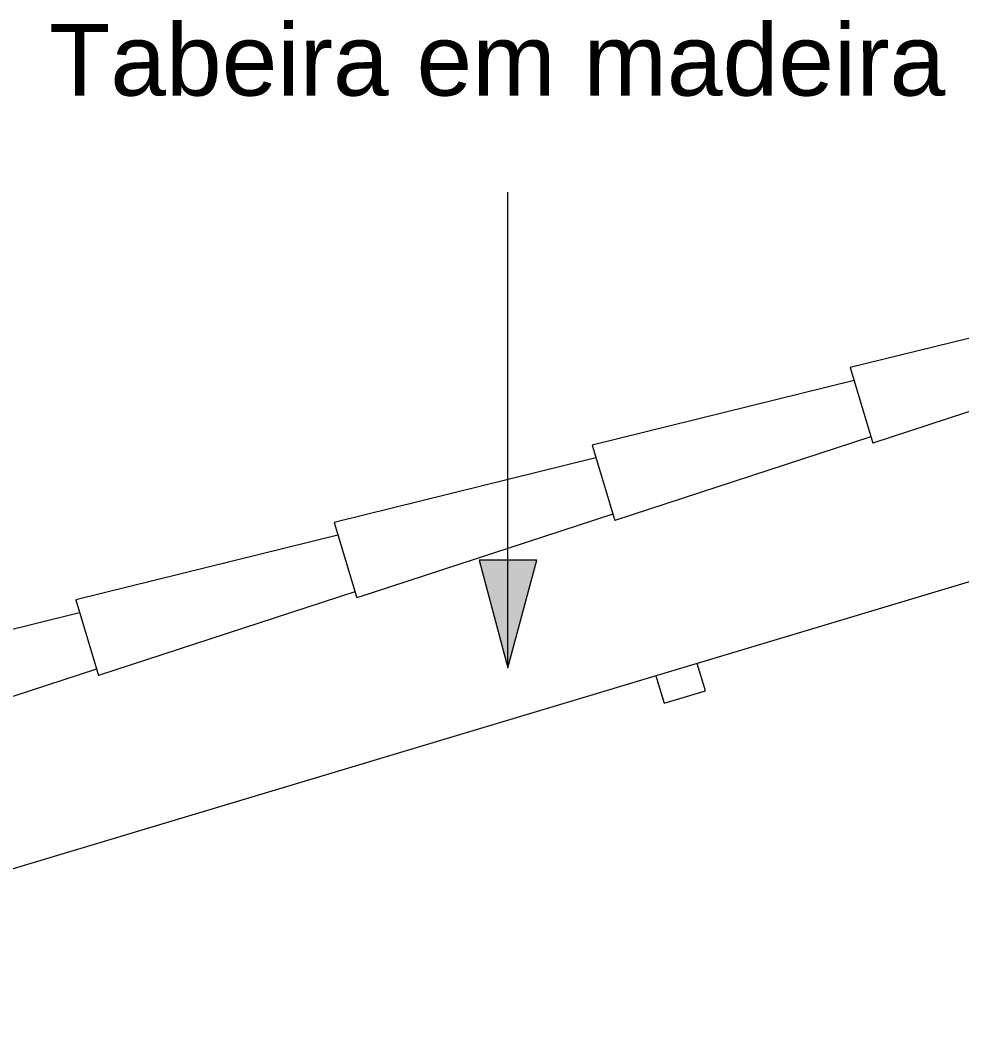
# Model space of a CAD drawing. Header units: millimetres. Extents: x -50912 to 58751, y -45352 to 5553.
# Drawn here: x 23141 to 24454, y 3776 to 5177 of the extents above; entities that cross this region are included whole.
import ezdxf

# ---------------------------------------------------------------- set-up
doc = ezdxf.new("R2010")
doc.units = ezdxf.units.MM
for name, color, linetype, lineweight in [('A-GLAZ-CURT', 52, 'Continuous', 9), ('A-GLAZ-CWMG', 51, 'Continuous', 9), ('A-ROOF-OTLN', 132, 'Continuous', 9), ('G-ANNO-TEXT', 231, 'Continuous', 9)]:
    doc.layers.add(name, color=color, linetype=linetype, lineweight=lineweight)
doc.styles.add('Arial_1', font='arial.ttf', dxfattribs={"height": 100})

# ---------------------------------------------------------------- blocks, each defined once
blk = doc.blocks.new('Rectangular Mullion - Terça-3868470-FACHADA LATERAL DIREITA GARAGEM')
at = {"layer": 'A-GLAZ-CWMG'}
for p, q in [((37949.9, 2924.8), (37938.4, 2963.1)), ((37880.9, 2945.9), (37892.4, 2907.6)), ((37892.4, 2907.6), (37949.9, 2924.8))]:
    blk.add_line(p, q, dxfattribs=at)
blk = doc.blocks.new('COLONIAL BASE - COLONIAL BASE-V35-FACHADA LATERAL DIREITA GARAGEM')
at = {"layer": 'A-GLAZ-CURT'}
blk.add_line((41465.8, 4350.4), (41100.9, 4260.3), dxfattribs=at)
blk = doc.blocks.new('COLONIAL BASE - COLONIAL BASE-V36-FACHADA LATERAL DIREITA GARAGEM')
at = {"layer": 'A-GLAZ-CURT'}
blk.add_line((41826, 4458.5), (41460.9, 4368.3), dxfattribs=at)
blk = doc.blocks.new('COLONIAL BASE - COLONIAL BASE-V37-FACHADA LATERAL DIREITA GARAGEM')
at = {"layer": 'A-GLAZ-CURT'}
blk.add_line((42186.2, 4566.5), (41820.9, 4476.3), dxfattribs=at)
blk = doc.blocks.new('COLONIAL BASE - COLONIAL BASE-V30-FACHADA LATERAL DIREITA GARAGEM')
at = {"layer": 'A-GLAZ-CURT'}
blk.add_line((37146.2, 3054.5), (36780.9, 2964.3), dxfattribs=at)
blk = doc.blocks.new('COLONIAL BASE - COLONIAL BASE-V51-FACHADA LATERAL DIREITA GARAGEM')
at = {"layer": 'A-GLAZ-CURT'}
for p, q in [((41465.8, 4350.4), (41100.9, 4260.3)), ((41100.9, 4260.3), (41132.5, 4155)), ((41489.8, 4271.8), (41132.5, 4155))]:
    blk.add_line(p, q, dxfattribs=at)
blk = doc.blocks.new('COLONIAL BASE - COLONIAL BASE-V52-FACHADA LATERAL DIREITA GARAGEM')
at = {"layer": 'A-GLAZ-CURT'}
for p, q in [((41826, 4458.5), (41460.9, 4368.3)), ((41849.8, 4379.8), (41492.5, 4263)), ((41460.9, 4368.3), (41492.5, 4263))]:
    blk.add_line(p, q, dxfattribs=at)
blk = doc.blocks.new('COLONIAL BASE - COLONIAL BASE-V53-FACHADA LATERAL DIREITA GARAGEM')
at = {"layer": 'A-GLAZ-CURT'}
for p, q in [((42186.2, 4566.5), (41820.9, 4476.3)), ((42209.8, 4487.8), (41852.5, 4371)), ((41820.9, 4476.3), (41852.5, 4371))]:
    blk.add_line(p, q, dxfattribs=at)
blk = doc.blocks.new('COLONIAL BASE - COLONIAL BASE-V44-FACHADA LATERAL DIREITA GARAGEM')
at = {"layer": 'A-GLAZ-CURT'}
for p, q in [((38226.2, 3378.5), (37860.9, 3288.3)), ((38249.8, 3299.8), (37892.5, 3183)), ((37860.9, 3288.3), (37892.5, 3183))]:
    blk.add_line(p, q, dxfattribs=at)

msp = doc.modelspace()

# ---------------------------------------------------------------- hatches: boundary and pattern name
at = {"layer": 'G-ANNO-TEXT'}
msp.add_hatch(color=7, dxfattribs=at).paths.add_polyline_path([(23821.273, 4273.637), (23861.465, 4423.637), (23781.08, 4423.637)])

# ---------------------------------------------------------------- linework, layer by layer
at = {"layer": 'A-ROOF-OTLN'}
msp.add_line((25427.369, 4682.515), (18227.369, 2522.515), dxfattribs=at)
at = {"layer": 'G-ANNO-TEXT', "color": 7}
for p, q in [((23821.273, 4273.637), (23821.273, 4936.952)), ((23861.465, 4423.637), (23781.08, 4423.637)), ((23781.08, 4423.637), (23821.273, 4273.637)), ((23821.273, 4273.637), (23861.465, 4423.637))]:
    msp.add_line(p, q, dxfattribs=at)

# ---------------------------------------------------------------- block references
at = {"layer": 'A-GLAZ-CURT'}
for name, p in [('COLONIAL BASE - COLONIAL BASE-V30-FACHADA LATERAL DIREITA GARAGEM', (-12482.282, 1728)), ('COLONIAL BASE - COLONIAL BASE-V30-FACHADA LATERAL DIREITA GARAGEM', (-12482.282, 1728)), ('COLONIAL BASE - COLONIAL BASE-V30-FACHADA LATERAL DIREITA GARAGEM', (-12482.282, 1728)), ('COLONIAL BASE - COLONIAL BASE-V30-FACHADA LATERAL DIREITA GARAGEM', (-12482.282, 1728)), ('COLONIAL BASE - COLONIAL BASE-V30-FACHADA LATERAL DIREITA GARAGEM', (-12482.282, 1728)), ('COLONIAL BASE - COLONIAL BASE-V30-FACHADA LATERAL DIREITA GARAGEM', (-12482.282, 1728)), ('COLONIAL BASE - COLONIAL BASE-V30-FACHADA LATERAL DIREITA GARAGEM', (-12482.282, 1728)), ('COLONIAL BASE - COLONIAL BASE-V30-FACHADA LATERAL DIREITA GARAGEM', (-12482.282, 1728)), ('COLONIAL BASE - COLONIAL BASE-V30-FACHADA LATERAL DIREITA GARAGEM', (-12482.282, 1728)), ('COLONIAL BASE - COLONIAL BASE-V30-FACHADA LATERAL DIREITA GARAGEM', (-12482.282, 1728)), ('COLONIAL BASE - COLONIAL BASE-V30-FACHADA LATERAL DIREITA GARAGEM', (-12482.282, 1728)), ('COLONIAL BASE - COLONIAL BASE-V30-FACHADA LATERAL DIREITA GARAGEM', (-12482.282, 1728)), ('COLONIAL BASE - COLONIAL BASE-V30-FACHADA LATERAL DIREITA GARAGEM', (-12482.282, 1728)), ('COLONIAL BASE - COLONIAL BASE-V30-FACHADA LATERAL DIREITA GARAGEM', (-12482.282, 1728)), ('COLONIAL BASE - COLONIAL BASE-V30-FACHADA LATERAL DIREITA GARAGEM', (-12482.282, 1728)), ('COLONIAL BASE - COLONIAL BASE-V30-FACHADA LATERAL DIREITA GARAGEM', (-12482.282, 1728)), ('COLONIAL BASE - COLONIAL BASE-V30-FACHADA LATERAL DIREITA GARAGEM', (-12482.282, 1728)), ('COLONIAL BASE - COLONIAL BASE-V30-FACHADA LATERAL DIREITA GARAGEM', (-12482.282, 1728)), ('COLONIAL BASE - COLONIAL BASE-V30-FACHADA LATERAL DIREITA GARAGEM', (-12482.282, 1728)), ('COLONIAL BASE - COLONIAL BASE-V30-FACHADA LATERAL DIREITA GARAGEM', (-12482.282, 1728)), ('COLONIAL BASE - COLONIAL BASE-V30-FACHADA LATERAL DIREITA GARAGEM', (-12482.282, 1728)), ('COLONIAL BASE - COLONIAL BASE-V30-FACHADA LATERAL DIREITA GARAGEM', (-12482.282, 1728)), ('COLONIAL BASE - COLONIAL BASE-V30-FACHADA LATERAL DIREITA GARAGEM', (-12482.282, 1728)), ('COLONIAL BASE - COLONIAL BASE-V30-FACHADA LATERAL DIREITA GARAGEM', (-12482.282, 1728)), ('COLONIAL BASE - COLONIAL BASE-V30-FACHADA LATERAL DIREITA GARAGEM', (-12482.282, 1728)), ('COLONIAL BASE - COLONIAL BASE-V30-FACHADA LATERAL DIREITA GARAGEM', (-12482.282, 1728)), ('COLONIAL BASE - COLONIAL BASE-V30-FACHADA LATERAL DIREITA GARAGEM', (-12482.282, 1728)), ('COLONIAL BASE - COLONIAL BASE-V30-FACHADA LATERAL DIREITA GARAGEM', (-12482.282, 1728)), ('COLONIAL BASE - COLONIAL BASE-V30-FACHADA LATERAL DIREITA GARAGEM', (-12482.282, 1728)), ('COLONIAL BASE - COLONIAL BASE-V30-FACHADA LATERAL DIREITA GARAGEM', (-12482.282, 1728)), ('COLONIAL BASE - COLONIAL BASE-V30-FACHADA LATERAL DIREITA GARAGEM', (-12482.282, 1728)), ('COLONIAL BASE - COLONIAL BASE-V30-FACHADA LATERAL DIREITA GARAGEM', (-12482.282, 1728)), ('COLONIAL BASE - COLONIAL BASE-V30-FACHADA LATERAL DIREITA GARAGEM', (-12482.282, 1728)), ('COLONIAL BASE - COLONIAL BASE-V30-FACHADA LATERAL DIREITA GARAGEM', (-12482.282, 1728)), ('COLONIAL BASE - COLONIAL BASE-V30-FACHADA LATERAL DIREITA GARAGEM', (-12482.282, 1728)), ('COLONIAL BASE - COLONIAL BASE-V30-FACHADA LATERAL DIREITA GARAGEM', (-12482.282, 1728)), ('COLONIAL BASE - COLONIAL BASE-V30-FACHADA LATERAL DIREITA GARAGEM', (-12482.282, 1728)), ('COLONIAL BASE - COLONIAL BASE-V30-FACHADA LATERAL DIREITA GARAGEM', (-12482.282, 1728)), ('COLONIAL BASE - COLONIAL BASE-V30-FACHADA LATERAL DIREITA GARAGEM', (-12482.282, 1728)), ('COLONIAL BASE - COLONIAL BASE-V30-FACHADA LATERAL DIREITA GARAGEM', (-12482.282, 1728)), ('COLONIAL BASE - COLONIAL BASE-V30-FACHADA LATERAL DIREITA GARAGEM', (-12482.282, 1728)), ('COLONIAL BASE - COLONIAL BASE-V30-FACHADA LATERAL DIREITA GARAGEM', (-12482.282, 1728)), ('COLONIAL BASE - COLONIAL BASE-V30-FACHADA LATERAL DIREITA GARAGEM', (-12482.282, 1728)), ('COLONIAL BASE - COLONIAL BASE-V30-FACHADA LATERAL DIREITA GARAGEM', (-12482.282, 1728)), ('COLONIAL BASE - COLONIAL BASE-V30-FACHADA LATERAL DIREITA GARAGEM', (-12482.282, 1728)), ('COLONIAL BASE - COLONIAL BASE-V30-FACHADA LATERAL DIREITA GARAGEM', (-12482.282, 1728)), ('COLONIAL BASE - COLONIAL BASE-V30-FACHADA LATERAL DIREITA GARAGEM', (-12482.282, 1728)), ('COLONIAL BASE - COLONIAL BASE-V30-FACHADA LATERAL DIREITA GARAGEM', (-12482.282, 1728)), ('COLONIAL BASE - COLONIAL BASE-V30-FACHADA LATERAL DIREITA GARAGEM', (-12482.282, 1728)), ('COLONIAL BASE - COLONIAL BASE-V30-FACHADA LATERAL DIREITA GARAGEM', (-12482.282, 1728)), ('COLONIAL BASE - COLONIAL BASE-V44-FACHADA LATERAL DIREITA GARAGEM', (-13562.282, 1404)), ('COLONIAL BASE - COLONIAL BASE-V30-FACHADA LATERAL DIREITA GARAGEM', (-12842.282, 1620)), ('COLONIAL BASE - COLONIAL BASE-V30-FACHADA LATERAL DIREITA GARAGEM', (-12842.282, 1620)), ('COLONIAL BASE - COLONIAL BASE-V30-FACHADA LATERAL DIREITA GARAGEM', (-12842.282, 1620)), ('COLONIAL BASE - COLONIAL BASE-V30-FACHADA LATERAL DIREITA GARAGEM', (-12842.282, 1620)), ('COLONIAL BASE - COLONIAL BASE-V30-FACHADA LATERAL DIREITA GARAGEM', (-12842.282, 1620)), ('COLONIAL BASE - COLONIAL BASE-V30-FACHADA LATERAL DIREITA GARAGEM', (-12842.282, 1620)), ('COLONIAL BASE - COLONIAL BASE-V30-FACHADA LATERAL DIREITA GARAGEM', (-12842.282, 1620)), ('COLONIAL BASE - COLONIAL BASE-V30-FACHADA LATERAL DIREITA GARAGEM', (-12842.282, 1620)), ('COLONIAL BASE - COLONIAL BASE-V30-FACHADA LATERAL DIREITA GARAGEM', (-12842.282, 1620)), ('COLONIAL BASE - COLONIAL BASE-V30-FACHADA LATERAL DIREITA GARAGEM', (-12842.282, 1620)), ('COLONIAL BASE - COLONIAL BASE-V30-FACHADA LATERAL DIREITA GARAGEM', (-12842.282, 1620)), ('COLONIAL BASE - COLONIAL BASE-V30-FACHADA LATERAL DIREITA GARAGEM', (-12842.282, 1620)), ('COLONIAL BASE - COLONIAL BASE-V30-FACHADA LATERAL DIREITA GARAGEM', (-12842.282, 1620)), ('COLONIAL BASE - COLONIAL BASE-V30-FACHADA LATERAL DIREITA GARAGEM', (-12842.282, 1620)), ('COLONIAL BASE - COLONIAL BASE-V30-FACHADA LATERAL DIREITA GARAGEM', (-12842.282, 1620)), ('COLONIAL BASE - COLONIAL BASE-V30-FACHADA LATERAL DIREITA GARAGEM', (-12842.282, 1620)), ('COLONIAL BASE - COLONIAL BASE-V30-FACHADA LATERAL DIREITA GARAGEM', (-12842.282, 1620)), ('COLONIAL BASE - COLONIAL BASE-V30-FACHADA LATERAL DIREITA GARAGEM', (-12842.282, 1620)), ('COLONIAL BASE - COLONIAL BASE-V30-FACHADA LATERAL DIREITA GARAGEM', (-12842.282, 1620)), ('COLONIAL BASE - COLONIAL BASE-V30-FACHADA LATERAL DIREITA GARAGEM', (-12842.282, 1620)), ('COLONIAL BASE - COLONIAL BASE-V30-FACHADA LATERAL DIREITA GARAGEM', (-12842.282, 1620)), ('COLONIAL BASE - COLONIAL BASE-V30-FACHADA LATERAL DIREITA GARAGEM', (-12842.282, 1620)), ('COLONIAL BASE - COLONIAL BASE-V30-FACHADA LATERAL DIREITA GARAGEM', (-12842.282, 1620)), ('COLONIAL BASE - COLONIAL BASE-V30-FACHADA LATERAL DIREITA GARAGEM', (-12842.282, 1620)), ('COLONIAL BASE - COLONIAL BASE-V30-FACHADA LATERAL DIREITA GARAGEM', (-12842.282, 1620)), ('COLONIAL BASE - COLONIAL BASE-V30-FACHADA LATERAL DIREITA GARAGEM', (-12842.282, 1620)), ('COLONIAL BASE - COLONIAL BASE-V30-FACHADA LATERAL DIREITA GARAGEM', (-12842.282, 1620)), ('COLONIAL BASE - COLONIAL BASE-V30-FACHADA LATERAL DIREITA GARAGEM', (-12842.282, 1620)), ('COLONIAL BASE - COLONIAL BASE-V30-FACHADA LATERAL DIREITA GARAGEM', (-12842.282, 1620)), ('COLONIAL BASE - COLONIAL BASE-V30-FACHADA LATERAL DIREITA GARAGEM', (-12842.282, 1620)), ('COLONIAL BASE - COLONIAL BASE-V30-FACHADA LATERAL DIREITA GARAGEM', (-12842.282, 1620)), ('COLONIAL BASE - COLONIAL BASE-V30-FACHADA LATERAL DIREITA GARAGEM', (-12842.282, 1620)), ('COLONIAL BASE - COLONIAL BASE-V30-FACHADA LATERAL DIREITA GARAGEM', (-12842.282, 1620)), ('COLONIAL BASE - COLONIAL BASE-V30-FACHADA LATERAL DIREITA GARAGEM', (-12842.282, 1620)), ('COLONIAL BASE - COLONIAL BASE-V30-FACHADA LATERAL DIREITA GARAGEM', (-12842.282, 1620)), ('COLONIAL BASE - COLONIAL BASE-V30-FACHADA LATERAL DIREITA GARAGEM', (-12842.282, 1620)), ('COLONIAL BASE - COLONIAL BASE-V30-FACHADA LATERAL DIREITA GARAGEM', (-12842.282, 1620)), ('COLONIAL BASE - COLONIAL BASE-V30-FACHADA LATERAL DIREITA GARAGEM', (-12842.282, 1620)), ('COLONIAL BASE - COLONIAL BASE-V30-FACHADA LATERAL DIREITA GARAGEM', (-12842.282, 1620)), ('COLONIAL BASE - COLONIAL BASE-V30-FACHADA LATERAL DIREITA GARAGEM', (-12842.282, 1620)), ('COLONIAL BASE - COLONIAL BASE-V30-FACHADA LATERAL DIREITA GARAGEM', (-12842.282, 1620)), ('COLONIAL BASE - COLONIAL BASE-V30-FACHADA LATERAL DIREITA GARAGEM', (-12842.282, 1620)), ('COLONIAL BASE - COLONIAL BASE-V30-FACHADA LATERAL DIREITA GARAGEM', (-12842.282, 1620)), ('COLONIAL BASE - COLONIAL BASE-V30-FACHADA LATERAL DIREITA GARAGEM', (-12842.282, 1620)), ('COLONIAL BASE - COLONIAL BASE-V30-FACHADA LATERAL DIREITA GARAGEM', (-12842.282, 1620)), ('COLONIAL BASE - COLONIAL BASE-V30-FACHADA LATERAL DIREITA GARAGEM', (-12842.282, 1620)), ('COLONIAL BASE - COLONIAL BASE-V30-FACHADA LATERAL DIREITA GARAGEM', (-12842.282, 1620)), ('COLONIAL BASE - COLONIAL BASE-V30-FACHADA LATERAL DIREITA GARAGEM', (-12842.282, 1620)), ('COLONIAL BASE - COLONIAL BASE-V30-FACHADA LATERAL DIREITA GARAGEM', (-12842.282, 1620)), ('COLONIAL BASE - COLONIAL BASE-V30-FACHADA LATERAL DIREITA GARAGEM', (-12842.282, 1620)), ('COLONIAL BASE - COLONIAL BASE-V44-FACHADA LATERAL DIREITA GARAGEM', (-13922.282, 1296)), ('COLONIAL BASE - COLONIAL BASE-V37-FACHADA LATERAL DIREITA GARAGEM', (-18242.282, 0)), ('COLONIAL BASE - COLONIAL BASE-V37-FACHADA LATERAL DIREITA GARAGEM', (-18242.282, 0)), ('COLONIAL BASE - COLONIAL BASE-V37-FACHADA LATERAL DIREITA GARAGEM', (-18242.282, 0)), ('COLONIAL BASE - COLONIAL BASE-V37-FACHADA LATERAL DIREITA GARAGEM', (-18242.282, 0)), ('COLONIAL BASE - COLONIAL BASE-V37-FACHADA LATERAL DIREITA GARAGEM', (-18242.282, 0)), ('COLONIAL BASE - COLONIAL BASE-V37-FACHADA LATERAL DIREITA GARAGEM', (-18242.282, 0)), ('COLONIAL BASE - COLONIAL BASE-V37-FACHADA LATERAL DIREITA GARAGEM', (-18242.282, 0)), ('COLONIAL BASE - COLONIAL BASE-V37-FACHADA LATERAL DIREITA GARAGEM', (-18242.282, 0)), ('COLONIAL BASE - COLONIAL BASE-V37-FACHADA LATERAL DIREITA GARAGEM', (-18242.282, 0)), ('COLONIAL BASE - COLONIAL BASE-V37-FACHADA LATERAL DIREITA GARAGEM', (-18242.282, 0)), ('COLONIAL BASE - COLONIAL BASE-V37-FACHADA LATERAL DIREITA GARAGEM', (-18242.282, 0)), ('COLONIAL BASE - COLONIAL BASE-V37-FACHADA LATERAL DIREITA GARAGEM', (-18242.282, 0)), ('COLONIAL BASE - COLONIAL BASE-V37-FACHADA LATERAL DIREITA GARAGEM', (-18242.282, 0)), ('COLONIAL BASE - COLONIAL BASE-V37-FACHADA LATERAL DIREITA GARAGEM', (-18242.282, 0)), ('COLONIAL BASE - COLONIAL BASE-V37-FACHADA LATERAL DIREITA GARAGEM', (-18242.282, 0)), ('COLONIAL BASE - COLONIAL BASE-V37-FACHADA LATERAL DIREITA GARAGEM', (-18242.282, 0)), ('COLONIAL BASE - COLONIAL BASE-V37-FACHADA LATERAL DIREITA GARAGEM', (-18242.282, 0)), ('COLONIAL BASE - COLONIAL BASE-V37-FACHADA LATERAL DIREITA GARAGEM', (-18242.282, 0)), ('COLONIAL BASE - COLONIAL BASE-V37-FACHADA LATERAL DIREITA GARAGEM', (-18242.282, 0)), ('COLONIAL BASE - COLONIAL BASE-V37-FACHADA LATERAL DIREITA GARAGEM', (-18242.282, 0)), ('COLONIAL BASE - COLONIAL BASE-V37-FACHADA LATERAL DIREITA GARAGEM', (-18242.282, 0)), ('COLONIAL BASE - COLONIAL BASE-V37-FACHADA LATERAL DIREITA GARAGEM', (-18242.282, 0)), ('COLONIAL BASE - COLONIAL BASE-V37-FACHADA LATERAL DIREITA GARAGEM', (-18242.282, 0)), ('COLONIAL BASE - COLONIAL BASE-V37-FACHADA LATERAL DIREITA GARAGEM', (-18242.282, 0)), ('COLONIAL BASE - COLONIAL BASE-V37-FACHADA LATERAL DIREITA GARAGEM', (-18242.282, 0)), ('COLONIAL BASE - COLONIAL BASE-V37-FACHADA LATERAL DIREITA GARAGEM', (-18242.282, 0)), ('COLONIAL BASE - COLONIAL BASE-V37-FACHADA LATERAL DIREITA GARAGEM', (-18242.282, 0)), ('COLONIAL BASE - COLONIAL BASE-V37-FACHADA LATERAL DIREITA GARAGEM', (-18242.282, 0)), ('COLONIAL BASE - COLONIAL BASE-V37-FACHADA LATERAL DIREITA GARAGEM', (-18242.282, 0)), ('COLONIAL BASE - COLONIAL BASE-V37-FACHADA LATERAL DIREITA GARAGEM', (-18242.282, 0)), ('COLONIAL BASE - COLONIAL BASE-V37-FACHADA LATERAL DIREITA GARAGEM', (-18242.282, 0)), ('COLONIAL BASE - COLONIAL BASE-V37-FACHADA LATERAL DIREITA GARAGEM', (-18242.282, 0)), ('COLONIAL BASE - COLONIAL BASE-V37-FACHADA LATERAL DIREITA GARAGEM', (-18242.282, 0)), ('COLONIAL BASE - COLONIAL BASE-V37-FACHADA LATERAL DIREITA GARAGEM', (-18242.282, 0)), ('COLONIAL BASE - COLONIAL BASE-V37-FACHADA LATERAL DIREITA GARAGEM', (-18242.282, 0)), ('COLONIAL BASE - COLONIAL BASE-V37-FACHADA LATERAL DIREITA GARAGEM', (-18242.282, 0)), ('COLONIAL BASE - COLONIAL BASE-V37-FACHADA LATERAL DIREITA GARAGEM', (-18242.282, 0)), ('COLONIAL BASE - COLONIAL BASE-V37-FACHADA LATERAL DIREITA GARAGEM', (-18242.282, 0)), ('COLONIAL BASE - COLONIAL BASE-V37-FACHADA LATERAL DIREITA GARAGEM', (-18242.282, 0)), ('COLONIAL BASE - COLONIAL BASE-V37-FACHADA LATERAL DIREITA GARAGEM', (-18242.282, 0)), ('COLONIAL BASE - COLONIAL BASE-V37-FACHADA LATERAL DIREITA GARAGEM', (-18242.282, 0)), ('COLONIAL BASE - COLONIAL BASE-V37-FACHADA LATERAL DIREITA GARAGEM', (-18242.282, 0)), ('COLONIAL BASE - COLONIAL BASE-V37-FACHADA LATERAL DIREITA GARAGEM', (-18242.282, 0)), ('COLONIAL BASE - COLONIAL BASE-V37-FACHADA LATERAL DIREITA GARAGEM', (-18242.282, 0)), ('COLONIAL BASE - COLONIAL BASE-V37-FACHADA LATERAL DIREITA GARAGEM', (-18242.282, 0)), ('COLONIAL BASE - COLONIAL BASE-V37-FACHADA LATERAL DIREITA GARAGEM', (-18242.282, 0)), ('COLONIAL BASE - COLONIAL BASE-V37-FACHADA LATERAL DIREITA GARAGEM', (-18242.282, 0)), ('COLONIAL BASE - COLONIAL BASE-V37-FACHADA LATERAL DIREITA GARAGEM', (-18242.282, 0)), ('COLONIAL BASE - COLONIAL BASE-V37-FACHADA LATERAL DIREITA GARAGEM', (-18242.282, 0)), ('COLONIAL BASE - COLONIAL BASE-V37-FACHADA LATERAL DIREITA GARAGEM', (-18242.282, 0)), ('COLONIAL BASE - COLONIAL BASE-V53-FACHADA LATERAL DIREITA GARAGEM', (-18242.282, 0)), ('COLONIAL BASE - COLONIAL BASE-V36-FACHADA LATERAL DIREITA GARAGEM', (-18242.282, 0)), ('COLONIAL BASE - COLONIAL BASE-V36-FACHADA LATERAL DIREITA GARAGEM', (-18242.282, 0)), ('COLONIAL BASE - COLONIAL BASE-V36-FACHADA LATERAL DIREITA GARAGEM', (-18242.282, 0)), ('COLONIAL BASE - COLONIAL BASE-V36-FACHADA LATERAL DIREITA GARAGEM', (-18242.282, 0)), ('COLONIAL BASE - COLONIAL BASE-V36-FACHADA LATERAL DIREITA GARAGEM', (-18242.282, 0)), ('COLONIAL BASE - COLONIAL BASE-V36-FACHADA LATERAL DIREITA GARAGEM', (-18242.282, 0)), ('COLONIAL BASE - COLONIAL BASE-V36-FACHADA LATERAL DIREITA GARAGEM', (-18242.282, 0)), ('COLONIAL BASE - COLONIAL BASE-V36-FACHADA LATERAL DIREITA GARAGEM', (-18242.282, 0)), ('COLONIAL BASE - COLONIAL BASE-V36-FACHADA LATERAL DIREITA GARAGEM', (-18242.282, 0)), ('COLONIAL BASE - COLONIAL BASE-V36-FACHADA LATERAL DIREITA GARAGEM', (-18242.282, 0)), ('COLONIAL BASE - COLONIAL BASE-V36-FACHADA LATERAL DIREITA GARAGEM', (-18242.282, 0)), ('COLONIAL BASE - COLONIAL BASE-V36-FACHADA LATERAL DIREITA GARAGEM', (-18242.282, 0)), ('COLONIAL BASE - COLONIAL BASE-V36-FACHADA LATERAL DIREITA GARAGEM', (-18242.282, 0)), ('COLONIAL BASE - COLONIAL BASE-V36-FACHADA LATERAL DIREITA GARAGEM', (-18242.282, 0)), ('COLONIAL BASE - COLONIAL BASE-V36-FACHADA LATERAL DIREITA GARAGEM', (-18242.282, 0)), ('COLONIAL BASE - COLONIAL BASE-V36-FACHADA LATERAL DIREITA GARAGEM', (-18242.282, 0)), ('COLONIAL BASE - COLONIAL BASE-V36-FACHADA LATERAL DIREITA GARAGEM', (-18242.282, 0)), ('COLONIAL BASE - COLONIAL BASE-V36-FACHADA LATERAL DIREITA GARAGEM', (-18242.282, 0)), ('COLONIAL BASE - COLONIAL BASE-V36-FACHADA LATERAL DIREITA GARAGEM', (-18242.282, 0)), ('COLONIAL BASE - COLONIAL BASE-V36-FACHADA LATERAL DIREITA GARAGEM', (-18242.282, 0)), ('COLONIAL BASE - COLONIAL BASE-V36-FACHADA LATERAL DIREITA GARAGEM', (-18242.282, 0)), ('COLONIAL BASE - COLONIAL BASE-V36-FACHADA LATERAL DIREITA GARAGEM', (-18242.282, 0)), ('COLONIAL BASE - COLONIAL BASE-V36-FACHADA LATERAL DIREITA GARAGEM', (-18242.282, 0)), ('COLONIAL BASE - COLONIAL BASE-V36-FACHADA LATERAL DIREITA GARAGEM', (-18242.282, 0)), ('COLONIAL BASE - COLONIAL BASE-V36-FACHADA LATERAL DIREITA GARAGEM', (-18242.282, 0)), ('COLONIAL BASE - COLONIAL BASE-V36-FACHADA LATERAL DIREITA GARAGEM', (-18242.282, 0)), ('COLONIAL BASE - COLONIAL BASE-V36-FACHADA LATERAL DIREITA GARAGEM', (-18242.282, 0)), ('COLONIAL BASE - COLONIAL BASE-V36-FACHADA LATERAL DIREITA GARAGEM', (-18242.282, 0)), ('COLONIAL BASE - COLONIAL BASE-V36-FACHADA LATERAL DIREITA GARAGEM', (-18242.282, 0)), ('COLONIAL BASE - COLONIAL BASE-V36-FACHADA LATERAL DIREITA GARAGEM', (-18242.282, 0)), ('COLONIAL BASE - COLONIAL BASE-V36-FACHADA LATERAL DIREITA GARAGEM', (-18242.282, 0)), ('COLONIAL BASE - COLONIAL BASE-V36-FACHADA LATERAL DIREITA GARAGEM', (-18242.282, 0)), ('COLONIAL BASE - COLONIAL BASE-V36-FACHADA LATERAL DIREITA GARAGEM', (-18242.282, 0)), ('COLONIAL BASE - COLONIAL BASE-V36-FACHADA LATERAL DIREITA GARAGEM', (-18242.282, 0)), ('COLONIAL BASE - COLONIAL BASE-V36-FACHADA LATERAL DIREITA GARAGEM', (-18242.282, 0)), ('COLONIAL BASE - COLONIAL BASE-V36-FACHADA LATERAL DIREITA GARAGEM', (-18242.282, 0)), ('COLONIAL BASE - COLONIAL BASE-V36-FACHADA LATERAL DIREITA GARAGEM', (-18242.282, 0)), ('COLONIAL BASE - COLONIAL BASE-V36-FACHADA LATERAL DIREITA GARAGEM', (-18242.282, 0)), ('COLONIAL BASE - COLONIAL BASE-V36-FACHADA LATERAL DIREITA GARAGEM', (-18242.282, 0)), ('COLONIAL BASE - COLONIAL BASE-V36-FACHADA LATERAL DIREITA GARAGEM', (-18242.282, 0)), ('COLONIAL BASE - COLONIAL BASE-V36-FACHADA LATERAL DIREITA GARAGEM', (-18242.282, 0)), ('COLONIAL BASE - COLONIAL BASE-V36-FACHADA LATERAL DIREITA GARAGEM', (-18242.282, 0)), ('COLONIAL BASE - COLONIAL BASE-V36-FACHADA LATERAL DIREITA GARAGEM', (-18242.282, 0)), ('COLONIAL BASE - COLONIAL BASE-V36-FACHADA LATERAL DIREITA GARAGEM', (-18242.282, 0)), ('COLONIAL BASE - COLONIAL BASE-V36-FACHADA LATERAL DIREITA GARAGEM', (-18242.282, 0)), ('COLONIAL BASE - COLONIAL BASE-V36-FACHADA LATERAL DIREITA GARAGEM', (-18242.282, 0)), ('COLONIAL BASE - COLONIAL BASE-V36-FACHADA LATERAL DIREITA GARAGEM', (-18242.282, 0)), ('COLONIAL BASE - COLONIAL BASE-V36-FACHADA LATERAL DIREITA GARAGEM', (-18242.282, 0)), ('COLONIAL BASE - COLONIAL BASE-V36-FACHADA LATERAL DIREITA GARAGEM', (-18242.282, 0)), ('COLONIAL BASE - COLONIAL BASE-V36-FACHADA LATERAL DIREITA GARAGEM', (-18242.282, 0)), ('COLONIAL BASE - COLONIAL BASE-V52-FACHADA LATERAL DIREITA GARAGEM', (-18242.282, 0)), ('COLONIAL BASE - COLONIAL BASE-V35-FACHADA LATERAL DIREITA GARAGEM', (-18242.282, 0)), ('COLONIAL BASE - COLONIAL BASE-V35-FACHADA LATERAL DIREITA GARAGEM', (-18242.282, 0)), ('COLONIAL BASE - COLONIAL BASE-V35-FACHADA LATERAL DIREITA GARAGEM', (-18242.282, 0)), ('COLONIAL BASE - COLONIAL BASE-V35-FACHADA LATERAL DIREITA GARAGEM', (-18242.282, 0)), ('COLONIAL BASE - COLONIAL BASE-V35-FACHADA LATERAL DIREITA GARAGEM', (-18242.282, 0)), ('COLONIAL BASE - COLONIAL BASE-V35-FACHADA LATERAL DIREITA GARAGEM', (-18242.282, 0)), ('COLONIAL BASE - COLONIAL BASE-V35-FACHADA LATERAL DIREITA GARAGEM', (-18242.282, 0)), ('COLONIAL BASE - COLONIAL BASE-V35-FACHADA LATERAL DIREITA GARAGEM', (-18242.282, 0)), ('COLONIAL BASE - COLONIAL BASE-V35-FACHADA LATERAL DIREITA GARAGEM', (-18242.282, 0)), ('COLONIAL BASE - COLONIAL BASE-V35-FACHADA LATERAL DIREITA GARAGEM', (-18242.282, 0)), ('COLONIAL BASE - COLONIAL BASE-V35-FACHADA LATERAL DIREITA GARAGEM', (-18242.282, 0)), ('COLONIAL BASE - COLONIAL BASE-V35-FACHADA LATERAL DIREITA GARAGEM', (-18242.282, 0)), ('COLONIAL BASE - COLONIAL BASE-V35-FACHADA LATERAL DIREITA GARAGEM', (-18242.282, 0)), ('COLONIAL BASE - COLONIAL BASE-V35-FACHADA LATERAL DIREITA GARAGEM', (-18242.282, 0)), ('COLONIAL BASE - COLONIAL BASE-V35-FACHADA LATERAL DIREITA GARAGEM', (-18242.282, 0)), ('COLONIAL BASE - COLONIAL BASE-V35-FACHADA LATERAL DIREITA GARAGEM', (-18242.282, 0)), ('COLONIAL BASE - COLONIAL BASE-V35-FACHADA LATERAL DIREITA GARAGEM', (-18242.282, 0)), ('COLONIAL BASE - COLONIAL BASE-V35-FACHADA LATERAL DIREITA GARAGEM', (-18242.282, 0)), ('COLONIAL BASE - COLONIAL BASE-V35-FACHADA LATERAL DIREITA GARAGEM', (-18242.282, 0)), ('COLONIAL BASE - COLONIAL BASE-V35-FACHADA LATERAL DIREITA GARAGEM', (-18242.282, 0)), ('COLONIAL BASE - COLONIAL BASE-V35-FACHADA LATERAL DIREITA GARAGEM', (-18242.282, 0)), ('COLONIAL BASE - COLONIAL BASE-V35-FACHADA LATERAL DIREITA GARAGEM', (-18242.282, 0)), ('COLONIAL BASE - COLONIAL BASE-V35-FACHADA LATERAL DIREITA GARAGEM', (-18242.282, 0)), ('COLONIAL BASE - COLONIAL BASE-V35-FACHADA LATERAL DIREITA GARAGEM', (-18242.282, 0)), ('COLONIAL BASE - COLONIAL BASE-V35-FACHADA LATERAL DIREITA GARAGEM', (-18242.282, 0)), ('COLONIAL BASE - COLONIAL BASE-V35-FACHADA LATERAL DIREITA GARAGEM', (-18242.282, 0)), ('COLONIAL BASE - COLONIAL BASE-V35-FACHADA LATERAL DIREITA GARAGEM', (-18242.282, 0)), ('COLONIAL BASE - COLONIAL BASE-V35-FACHADA LATERAL DIREITA GARAGEM', (-18242.282, 0)), ('COLONIAL BASE - COLONIAL BASE-V35-FACHADA LATERAL DIREITA GARAGEM', (-18242.282, 0)), ('COLONIAL BASE - COLONIAL BASE-V35-FACHADA LATERAL DIREITA GARAGEM', (-18242.282, 0)), ('COLONIAL BASE - COLONIAL BASE-V35-FACHADA LATERAL DIREITA GARAGEM', (-18242.282, 0)), ('COLONIAL BASE - COLONIAL BASE-V35-FACHADA LATERAL DIREITA GARAGEM', (-18242.282, 0)), ('COLONIAL BASE - COLONIAL BASE-V35-FACHADA LATERAL DIREITA GARAGEM', (-18242.282, 0)), ('COLONIAL BASE - COLONIAL BASE-V35-FACHADA LATERAL DIREITA GARAGEM', (-18242.282, 0)), ('COLONIAL BASE - COLONIAL BASE-V35-FACHADA LATERAL DIREITA GARAGEM', (-18242.282, 0)), ('COLONIAL BASE - COLONIAL BASE-V35-FACHADA LATERAL DIREITA GARAGEM', (-18242.282, 0)), ('COLONIAL BASE - COLONIAL BASE-V35-FACHADA LATERAL DIREITA GARAGEM', (-18242.282, 0)), ('COLONIAL BASE - COLONIAL BASE-V35-FACHADA LATERAL DIREITA GARAGEM', (-18242.282, 0)), ('COLONIAL BASE - COLONIAL BASE-V35-FACHADA LATERAL DIREITA GARAGEM', (-18242.282, 0)), ('COLONIAL BASE - COLONIAL BASE-V35-FACHADA LATERAL DIREITA GARAGEM', (-18242.282, 0)), ('COLONIAL BASE - COLONIAL BASE-V35-FACHADA LATERAL DIREITA GARAGEM', (-18242.282, 0)), ('COLONIAL BASE - COLONIAL BASE-V35-FACHADA LATERAL DIREITA GARAGEM', (-18242.282, 0)), ('COLONIAL BASE - COLONIAL BASE-V35-FACHADA LATERAL DIREITA GARAGEM', (-18242.282, 0)), ('COLONIAL BASE - COLONIAL BASE-V35-FACHADA LATERAL DIREITA GARAGEM', (-18242.282, 0)), ('COLONIAL BASE - COLONIAL BASE-V35-FACHADA LATERAL DIREITA GARAGEM', (-18242.282, 0)), ('COLONIAL BASE - COLONIAL BASE-V35-FACHADA LATERAL DIREITA GARAGEM', (-18242.282, 0)), ('COLONIAL BASE - COLONIAL BASE-V35-FACHADA LATERAL DIREITA GARAGEM', (-18242.282, 0)), ('COLONIAL BASE - COLONIAL BASE-V35-FACHADA LATERAL DIREITA GARAGEM', (-18242.282, 0)), ('COLONIAL BASE - COLONIAL BASE-V35-FACHADA LATERAL DIREITA GARAGEM', (-18242.282, 0)), ('COLONIAL BASE - COLONIAL BASE-V35-FACHADA LATERAL DIREITA GARAGEM', (-18242.282, 0)), ('COLONIAL BASE - COLONIAL BASE-V51-FACHADA LATERAL DIREITA GARAGEM', (-18242.282, 0))]:
    msp.add_blockref(name, p, dxfattribs=at)
at = {"layer": 'A-GLAZ-CWMG'}
msp.add_blockref('Rectangular Mullion - Terça-3868470-FACHADA LATERAL DIREITA GARAGEM', (-13853.319, 1316.689), dxfattribs=at)

# ---------------------------------------------------------------- texts
at = {"layer": 'G-ANNO-TEXT', "color": 7, "insert": (23181.273, 5171.567), "char_height": 100, "width": 1547.25688, "attachment_point": 1, "style": 'Arial_1'}
msp.add_mtext('Tabeira em madeira', dxfattribs=at)

doc.saveas('drawing.dxf')
